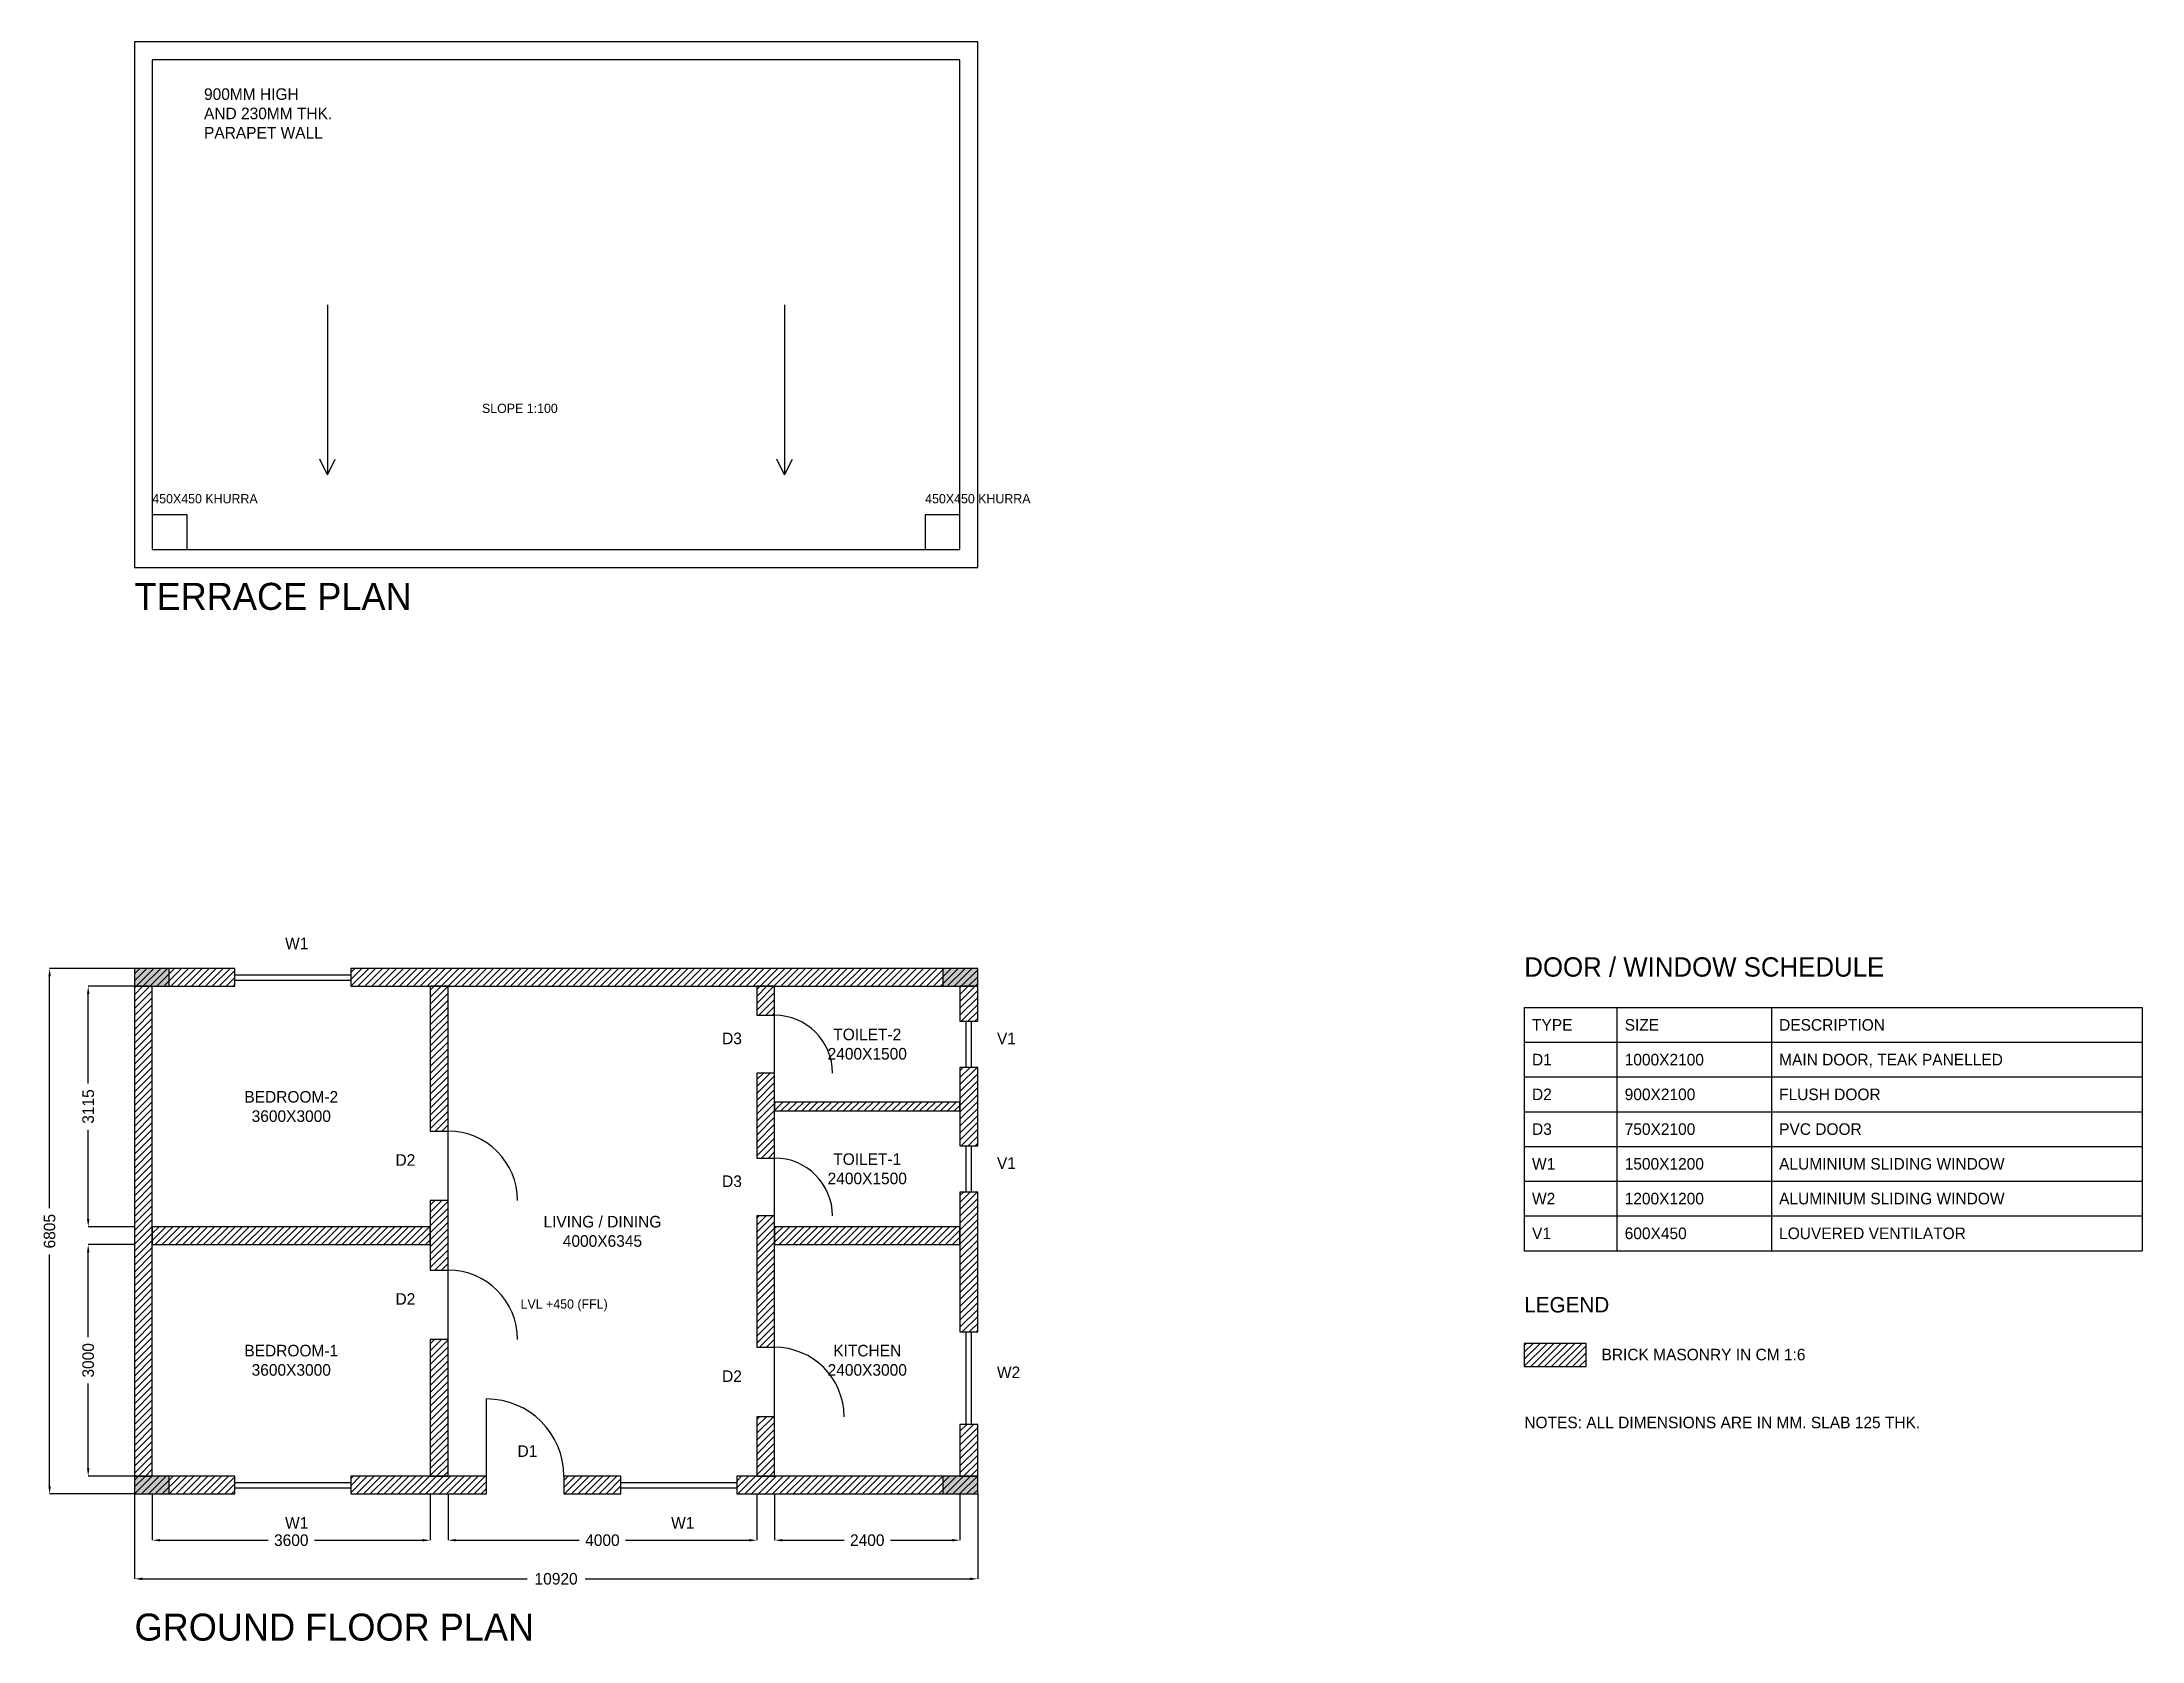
# Model space of a CAD drawing. Header units: millimetres. Extents: x -1198 to 26000, y -1905 to 18805.
import ezdxf

# ---------------------------------------------------------------- set-up
doc = ezdxf.new("R2010")
doc.units = ezdxf.units.MM
for name, color, linetype in [('A-COLUMN', 5, 'Continuous'), ('A-DIM', 3, 'Continuous'), ('A-DOOR', 3, 'Continuous'), ('A-DW TAG', 6, 'Continuous'), ('A-HATCH WALL', 8, 'Continuous'), ('A-TEXT', 7, 'Continuous'), ('A-TEXT DETAIL', 2, 'Continuous'), ('A-WALL', 1, 'Continuous'), ('A-WALL 115', 1, 'Continuous'), ('A-WALL PARAPET', 1, 'Continuous'), ('A-WINDOW', 4, 'Continuous')]:
    doc.layers.add(name, color=color, linetype=linetype)
doc.dimstyles.get("Standard").update_dxf_attribs({"dimtxt": 150, "dimasz": 100, "dimexe": 1.25, "dimexo": 0.625, "dimtad": 1, "dimcen": 2.5, "dimazin": 3, "dimtfac": 1, "dimtmove": 0, "dimatfit": 3})

# ---------------------------------------------------------------- blocks, each defined once
blk = doc.blocks.new('DOOR1000')
blk.add_line((0, 0), (0, 1000))
blk.add_arc((0, 0), 1000, 0, 90)
blk = doc.blocks.new('DOOR900')
blk.add_line((0, 0), (0, 900))
blk.add_arc((0, 0), 900, 0, 90)
blk = doc.blocks.new('DOOR750')
blk.add_line((0, 0), (0, 750))
blk.add_arc((0, 0), 750, 0, 90)
blk = doc.blocks.new('_CLOSEDFILLED')
at = {"color": 0, "linetype": 'BYBLOCK'}
blk.add_solid([(-1, 0.16), (0, 0), (-1, -0.16)], dxfattribs=at)
blk = doc.blocks.new('*D1')
for p, q in [((0, 0), (0, -1100)), ((10920, 0), (10920, -1100)), ((100, -1100), (5085, -1100)), ((5835, -1100), (10820, -1100))]:
    blk.add_line(p, q)
at = {"layer": 'Defpoints'}
for p in [(0, 0), (10920, 0), (0, -1100)]:
    blk.add_point(p, dxfattribs=at)
at = {"layer": 'A-DIM', "xscale": 100, "yscale": 100, "rotation": 180}
blk.add_blockref('_CLOSEDFILLED', (0, -1100), dxfattribs=at)
at = {"layer": 'A-DIM', "xscale": 100, "yscale": 100}
blk.add_blockref('_CLOSEDFILLED', (10920, -1100), dxfattribs=at)
at = {"layer": 'A-DIM', "insert": (5460, -1100), "char_height": 150, "attachment_point": 5}
blk.add_mtext('10920', dxfattribs=at)
blk = doc.blocks.new('*D2')
for p, q in [((230, 0), (230, -600)), ((3830, 0), (3830, -600)), ((330, -600), (1730, -600)), ((2330, -600), (3730, -600))]:
    blk.add_line(p, q)
at = {"layer": 'Defpoints'}
for p in [(230, 0), (3830, 0), (230, -600)]:
    blk.add_point(p, dxfattribs=at)
at = {"layer": 'A-DIM', "xscale": 100, "yscale": 100, "rotation": 180}
blk.add_blockref('_CLOSEDFILLED', (230, -600), dxfattribs=at)
at = {"layer": 'A-DIM', "xscale": 100, "yscale": 100}
blk.add_blockref('_CLOSEDFILLED', (3830, -600), dxfattribs=at)
at = {"layer": 'A-DIM', "insert": (2030, -600), "char_height": 150, "attachment_point": 5}
blk.add_mtext('3600', dxfattribs=at)
blk = doc.blocks.new('*D3')
for p, q in [((4060, 0), (4060, -600)), ((8060, 0), (8060, -600)), ((4160, -600), (5760, -600)), ((6360, -600), (7960, -600))]:
    blk.add_line(p, q)
at = {"layer": 'Defpoints'}
for p in [(4060, 0), (8060, 0), (4060, -600)]:
    blk.add_point(p, dxfattribs=at)
at = {"layer": 'A-DIM', "xscale": 100, "yscale": 100, "rotation": 180}
blk.add_blockref('_CLOSEDFILLED', (4060, -600), dxfattribs=at)
at = {"layer": 'A-DIM', "xscale": 100, "yscale": 100}
blk.add_blockref('_CLOSEDFILLED', (8060, -600), dxfattribs=at)
at = {"layer": 'A-DIM', "insert": (6060, -600), "char_height": 150, "attachment_point": 5}
blk.add_mtext('4000', dxfattribs=at)
blk = doc.blocks.new('*D4')
for p, q in [((8290, 0), (8290, -600)), ((10690, 0), (10690, -600)), ((8390, -600), (9190, -600)), ((9790, -600), (10590, -600))]:
    blk.add_line(p, q)
at = {"layer": 'Defpoints'}
for p in [(8290, 0), (10690, 0), (8290, -600)]:
    blk.add_point(p, dxfattribs=at)
at = {"layer": 'A-DIM', "xscale": 100, "yscale": 100, "rotation": 180}
blk.add_blockref('_CLOSEDFILLED', (8290, -600), dxfattribs=at)
at = {"layer": 'A-DIM', "xscale": 100, "yscale": 100}
blk.add_blockref('_CLOSEDFILLED', (10690, -600), dxfattribs=at)
at = {"layer": 'A-DIM', "insert": (9490, -600), "char_height": 150, "attachment_point": 5}
blk.add_mtext('2400', dxfattribs=at)
blk = doc.blocks.new('*D5')
for p, q in [((0, 6805), (-1100, 6805)), ((-1100, 3702.5), (-1100, 6705)), ((-1100, 100), (-1100, 3102.5)), ((0, 0), (-1100, 0))]:
    blk.add_line(p, q)
at = {"layer": 'Defpoints'}
for p in [(0, 6805), (-1100, 0), (0, 0)]:
    blk.add_point(p, dxfattribs=at)
at = {"layer": 'A-DIM', "xscale": 100, "yscale": 100}
for p, rotation in [((-1100, 6805), 90), ((-1100, 0), 270)]:
    blk.add_blockref('_CLOSEDFILLED', p, dxfattribs=dict(at, rotation=rotation))
at = {"layer": 'A-DIM', "insert": (-1100, 3402.5), "char_height": 150, "attachment_point": 5, "rotation": 90}
blk.add_mtext('6805', dxfattribs=at)
blk = doc.blocks.new('*D6')
for p, q in [((0, 3230), (-600, 3230)), ((-600, 2030), (-600, 3130)), ((-600, 330), (-600, 1430)), ((0, 230), (-600, 230))]:
    blk.add_line(p, q)
at = {"layer": 'Defpoints'}
for p in [(0, 3230), (-600, 230), (0, 230)]:
    blk.add_point(p, dxfattribs=at)
at = {"layer": 'A-DIM', "xscale": 100, "yscale": 100}
for p, rotation in [((-600, 3230), 90), ((-600, 230), 270)]:
    blk.add_blockref('_CLOSEDFILLED', p, dxfattribs=dict(at, rotation=rotation))
at = {"layer": 'A-DIM', "insert": (-600, 1730), "char_height": 150, "attachment_point": 5, "rotation": 90}
blk.add_mtext('3000', dxfattribs=at)
blk = doc.blocks.new('*D7')
for p, q in [((0, 6575), (-600, 6575)), ((-600, 5317.5), (-600, 6475)), ((-600, 3560), (-600, 4717.5)), ((0, 3460), (-600, 3460))]:
    blk.add_line(p, q)
at = {"layer": 'Defpoints'}
for p in [(0, 6575), (-600, 3460), (0, 3460)]:
    blk.add_point(p, dxfattribs=at)
at = {"layer": 'A-DIM', "xscale": 100, "yscale": 100}
for p, rotation in [((-600, 6575), 90), ((-600, 3460), 270)]:
    blk.add_blockref('_CLOSEDFILLED', p, dxfattribs=dict(at, rotation=rotation))
at = {"layer": 'A-DIM', "insert": (-600, 5017.5), "char_height": 150, "attachment_point": 5, "rotation": 90}
blk.add_mtext('3115', dxfattribs=at)

msp = doc.modelspace()

# ---------------------------------------------------------------- hatches: boundary and pattern name
at = {"layer": 'A-COLUMN'}
for points in [[(0, 6575), (450, 6575), (450, 6805), (0, 6805)], [(10470, 6575), (10920, 6575), (10920, 6805), (10470, 6805)], [(0, 0), (450, 0), (450, 230), (0, 230)], [(10470, 0), (10920, 0), (10920, 230), (10470, 230)]]:
    msp.add_hatch(color=8, dxfattribs=at).paths.add_polyline_path(points)
at = {"layer": 'A-HATCH WALL'}
h = msp.add_hatch(dxfattribs=at)
h.set_pattern_fill('ANSI31', scale=20)
h.paths.add_polyline_path([(0, 6575), (1300, 6575), (1300, 6805), (0, 6805)])
h = msp.add_hatch(dxfattribs=at)
h.set_pattern_fill('ANSI31', scale=20)
h.paths.add_polyline_path([(2800, 6575), (10920, 6575), (10920, 6805), (2800, 6805)])
h = msp.add_hatch(dxfattribs=at)
h.set_pattern_fill('ANSI31', scale=20)
h.paths.add_polyline_path([(0, 230), (230, 230), (230, 6575), (0, 6575)])
h = msp.add_hatch(dxfattribs=at)
h.set_pattern_fill('ANSI31', scale=20)
h.paths.add_polyline_path([(3830, 4700), (4060, 4700), (4060, 6575), (3830, 6575)])
h = msp.add_hatch(dxfattribs=at)
h.set_pattern_fill('ANSI31', scale=20)
h.paths.add_polyline_path([(8060, 6200), (8290, 6200), (8290, 6575), (8060, 6575)])
h = msp.add_hatch(dxfattribs=at)
h.set_pattern_fill('ANSI31', scale=20)
h.paths.add_polyline_path([(10690, 6125), (10920, 6125), (10920, 6575), (10690, 6575)])
h = msp.add_hatch(dxfattribs=at)
h.set_pattern_fill('ANSI31', scale=20)
h.paths.add_polyline_path([(8060, 4350), (8290, 4350), (8290, 5450), (8060, 5450)])
h = msp.add_hatch(dxfattribs=at)
h.set_pattern_fill('ANSI31', scale=20)
h.paths.add_polyline_path([(10690, 4510), (10920, 4510), (10920, 5525), (10690, 5525)])
h = msp.add_hatch(dxfattribs=at)
h.set_pattern_fill('ANSI31', scale=20)
h.paths.add_polyline_path([(8290, 4960), (10690, 4960), (10690, 5075), (8290, 5075)])
h = msp.add_hatch(dxfattribs=at)
h.set_pattern_fill('ANSI31', scale=20)
h.paths.add_polyline_path([(10690, 2100), (10920, 2100), (10920, 3910), (10690, 3910)])
h = msp.add_hatch(dxfattribs=at)
h.set_pattern_fill('ANSI31', scale=20)
h.paths.add_polyline_path([(3830, 2900), (4060, 2900), (4060, 3800), (3830, 3800)])
h = msp.add_hatch(dxfattribs=at)
h.set_pattern_fill('ANSI31', scale=20)
h.paths.add_polyline_path([(8060, 1900), (8290, 1900), (8290, 3600), (8060, 3600)])
h = msp.add_hatch(dxfattribs=at)
h.set_pattern_fill('ANSI31', scale=20)
h.paths.add_polyline_path([(230, 3230), (3830, 3230), (3830, 3460), (230, 3460)])
h = msp.add_hatch(dxfattribs=at)
h.set_pattern_fill('ANSI31', scale=20)
h.paths.add_polyline_path([(8290, 3230), (10690, 3230), (10690, 3460), (8290, 3460)])
h = msp.add_hatch(dxfattribs=at)
h.set_pattern_fill('ANSI31', scale=20)
h.paths.add_polyline_path([(3830, 230), (4060, 230), (4060, 2000), (3830, 2000)])
h = msp.add_hatch(dxfattribs=at)
h.set_pattern_fill('ANSI31', scale=20)
h.paths.add_polyline_path([(18000, 1650), (18800, 1650), (18800, 1950), (18000, 1950)])
h = msp.add_hatch(dxfattribs=at)
h.set_pattern_fill('ANSI31', scale=20)
h.paths.add_polyline_path([(8060, 230), (8290, 230), (8290, 1000), (8060, 1000)])
h = msp.add_hatch(dxfattribs=at)
h.set_pattern_fill('ANSI31', scale=20)
h.paths.add_polyline_path([(10690, 230), (10920, 230), (10920, 900), (10690, 900)])
h = msp.add_hatch(dxfattribs=at)
h.set_pattern_fill('ANSI31', scale=20)
h.paths.add_polyline_path([(0, 0), (1300, 0), (1300, 230), (0, 230)])
h = msp.add_hatch(dxfattribs=at)
h.set_pattern_fill('ANSI31', scale=20)
h.paths.add_polyline_path([(2800, 0), (4560, 0), (4560, 230), (2800, 230)])
h = msp.add_hatch(dxfattribs=at)
h.set_pattern_fill('ANSI31', scale=20)
h.paths.add_polyline_path([(5560, 0), (6300, 0), (6300, 230), (5560, 230)])
h = msp.add_hatch(dxfattribs=at)
h.set_pattern_fill('ANSI31', scale=20)
h.paths.add_polyline_path([(7800, 0), (10920, 0), (10920, 230), (7800, 230)])

# ---------------------------------------------------------------- linework, layer by layer
at = {"layer": 'A-COLUMN'}
for points in [[(0, 6575), (450, 6575), (450, 6805), (0, 6805)], [(10470, 6575), (10920, 6575), (10920, 6805), (10470, 6805)], [(0, 0), (450, 0), (450, 230), (0, 230)], [(10470, 0), (10920, 0), (10920, 230), (10470, 230)]]:
    msp.add_lwpolyline(points, close=True, dxfattribs=at)
at = {"layer": 'A-TEXT'}
for p, q in [((2500, 15400), (2500, 13200)), ((8420, 15400), (8420, 13200)), ((2500, 13200), (2400, 13400)), ((2500, 13200), (2600, 13400)), ((8420, 13200), (8320, 13400)), ((8420, 13200), (8520, 13400)), ((18000, 6300), (26000, 6300)), ((18000, 6300), (18000, 3150)), ((19200, 6300), (19200, 3150)), ((21200, 6300), (21200, 3150)), ((26000, 6300), (26000, 3150)), ((18000, 5850), (26000, 5850)), ((18000, 5400), (26000, 5400)), ((18000, 4950), (26000, 4950)), ((18000, 4500), (26000, 4500)), ((18000, 4050), (26000, 4050)), ((18000, 3600), (26000, 3600)), ((18000, 3150), (26000, 3150))]:
    msp.add_line(p, q, dxfattribs=at)
for points in [[(230, 12230), (680, 12230), (680, 12680), (230, 12680)], [(10240, 12230), (10690, 12230), (10690, 12680), (10240, 12680)], [(18000, 1650), (18800, 1650), (18800, 1950), (18000, 1950)]]:
    msp.add_lwpolyline(points, close=True, dxfattribs=at)
at = {"layer": 'A-WALL'}
for points in [[(0, 6575), (1300, 6575), (1300, 6805), (0, 6805)], [(2800, 6575), (10920, 6575), (10920, 6805), (2800, 6805)], [(0, 230), (230, 230), (230, 6575), (0, 6575)], [(3830, 4700), (4060, 4700), (4060, 6575), (3830, 6575)], [(8060, 6200), (8290, 6200), (8290, 6575), (8060, 6575)], [(10690, 6125), (10920, 6125), (10920, 6575), (10690, 6575)], [(8060, 4350), (8290, 4350), (8290, 5450), (8060, 5450)], [(10690, 4510), (10920, 4510), (10920, 5525), (10690, 5525)], [(10690, 2100), (10920, 2100), (10920, 3910), (10690, 3910)], [(3830, 2900), (4060, 2900), (4060, 3800), (3830, 3800)], [(8060, 1900), (8290, 1900), (8290, 3600), (8060, 3600)], [(230, 3230), (3830, 3230), (3830, 3460), (230, 3460)], [(8290, 3230), (10690, 3230), (10690, 3460), (8290, 3460)], [(3830, 230), (4060, 230), (4060, 2000), (3830, 2000)], [(8060, 230), (8290, 230), (8290, 1000), (8060, 1000)], [(10690, 230), (10920, 230), (10920, 900), (10690, 900)], [(0, 0), (1300, 0), (1300, 230), (0, 230)], [(2800, 0), (4560, 0), (4560, 230), (2800, 230)], [(5560, 0), (6300, 0), (6300, 230), (5560, 230)], [(7800, 0), (10920, 0), (10920, 230), (7800, 230)]]:
    msp.add_lwpolyline(points, close=True, dxfattribs=at)
at = {"layer": 'A-WALL 115'}
msp.add_lwpolyline([(8290, 4960), (10690, 4960), (10690, 5075), (8290, 5075)], close=True, dxfattribs=at)
at = {"layer": 'A-WALL PARAPET'}
for points in [[(0, 12000), (10920, 12000), (10920, 18805), (0, 18805)], [(230, 12230), (10690, 12230), (10690, 18575), (230, 18575)]]:
    msp.add_lwpolyline(points, close=True, dxfattribs=at)
at = {"layer": 'A-WINDOW'}
for p, q in [((1300, 6725), (2800, 6725)), ((1300, 6655), (2800, 6655)), ((10770, 5525), (10770, 6125)), ((10840, 5525), (10840, 6125)), ((10770, 3910), (10770, 4510)), ((10840, 3910), (10840, 4510)), ((10770, 900), (10770, 2100)), ((10840, 900), (10840, 2100)), ((1300, 150), (2800, 150)), ((1300, 80), (2800, 80)), ((6300, 150), (7800, 150)), ((6300, 80), (7800, 80))]:
    msp.add_line(p, q, dxfattribs=at)

# ---------------------------------------------------------------- block references
at = {"layer": 'A-DOOR'}
for name, p in [('DOOR750', (8290, 5450)), ('DOOR900', (4060, 3800)), ('DOOR750', (8290, 3600)), ('DOOR900', (4060, 2000)), ('DOOR900', (8290, 1000)), ('DOOR1000', (4560, 230))]:
    msp.add_blockref(name, p, dxfattribs=at)

# ---------------------------------------------------------------- texts
at = {"layer": 'A-DW TAG'}
for s, p in [('W1', (1950, 7055)), ('D3', (7610, 5825)), ('V1', (11170, 5825)), ('D2', (3380, 4250)), ('V1', (11170, 4210)), ('D3', (7610, 3975)), ('D2', (3380, 2450)), ('W2', (11170, 1500)), ('D2', (7610, 1450)), ('D1', (4960, 480)), ('W1', (1950, -450)), ('W1', (6950, -450))]:
    msp.add_text(s, height=150, dxfattribs=at).set_placement(p)
at = {"layer": 'A-TEXT'}
for s, height, p in [('SLOPE 1:100', 120, (4500, 14000)), ('450X450 KHURRA', 120, (230, 12830)), ('450X450 KHURRA', 120, (10240, 12830)), ('TERRACE PLAN', 350, (0, 11450)), ('DOOR / WINDOW SCHEDULE', 250, (18000, 6700)), ('TYPE', 150, (18100, 6000)), ('SIZE', 150, (19300, 6000)), ('DESCRIPTION', 150, (21300, 6000)), ('D1', 150, (18100, 5550)), ('1000X2100', 150, (19300, 5550)), ('MAIN DOOR, TEAK PANELLED', 150, (21300, 5550)), ('D2', 150, (18100, 5100)), ('900X2100', 150, (19300, 5100)), ('FLUSH DOOR', 150, (21300, 5100)), ('D3', 150, (18100, 4650)), ('750X2100', 150, (19300, 4650)), ('PVC DOOR', 150, (21300, 4650)), ('1500X1200', 150, (19300, 4200)), ('ALUMINIUM SLIDING WINDOW', 150, (21300, 4200)), ('W1', 150, (18100, 4200)), ('W2', 150, (18100, 3750)), ('1200X1200', 150, (19300, 3750)), ('ALUMINIUM SLIDING WINDOW', 150, (21300, 3750)), ('V1', 150, (18100, 3300)), ('600X450', 150, (19300, 3300)), ('LOUVERED VENTILATOR', 150, (21300, 3300)), ('LVL +450 (FFL)', 120, (5000, 2400)), ('LEGEND', 200, (18000, 2350)), ('BRICK MASONRY IN CM 1:6', 150, (19000, 1730)), ('NOTES: ALL DIMENSIONS ARE IN MM. SLAB 125 THK.', 150, (18000, 850)), ('GROUND FLOOR PLAN', 350, (0, -1900))]:
    msp.add_text(s, height=height, dxfattribs=at).set_placement(p)
at = {"layer": 'A-TEXT', "insert": (900, 18205), "char_height": 150, "attachment_point": 1}
msp.add_mtext('900MM HIGH\\PAND 230MM THK.\\PPARAPET WALL', dxfattribs=at)
at = {"layer": 'A-TEXT DETAIL', "char_height": 150, "attachment_point": 5}
for s, insert in [('TOILET-2\\P2400X1500', (9490, 5825)), ('BEDROOM-2\\P3600X3000', (2030, 5017)), ('TOILET-1\\P2400X1500', (9490, 4210)), ('LIVING / DINING\\P4000X6345', (6060, 3400)), ('BEDROOM-1\\P3600X3000', (2030, 1730)), ('KITCHEN\\P2400X3000', (9490, 1730))]:
    msp.add_mtext(s, dxfattribs=dict(at, insert=insert))

# ---------------------------------------------------------------- dimensions: what is measured, and where the dimension line sits
at = {"layer": 'A-DIM'}
for base, p1, p2, picture, middle in [((-1100, 0), (0, 0), (0, 6805), '*D5', (-1100, 3402.5)), ((-600, 3460), (0, 3460), (0, 6575), '*D7', (-600, 5017.5)), ((-600, 230), (0, 230), (0, 3230), '*D6', (-600, 1730))]:
    dim = msp.add_linear_dim(base=base, p1=p1, p2=p2, angle=90, dimstyle='Standard', dxfattribs=at)
    dim.commit()
    dim.dimension.update_dxf_attribs({"geometry": picture, "text_midpoint": middle})
for base, p1, p2, picture, middle in [((0, -1100), (0, 0), (10920, 0), '*D1', (5460, -1100)), ((230, -600), (230, 0), (3830, 0), '*D2', (2030, -600)), ((4060, -600), (4060, 0), (8060, 0), '*D3', (6060, -600)), ((8290, -600), (8290, 0), (10690, 0), '*D4', (9490, -600))]:
    dim = msp.add_linear_dim(base=base, p1=p1, p2=p2, dimstyle='Standard', dxfattribs=at)
    dim.commit()
    dim.dimension.update_dxf_attribs({"geometry": picture, "text_midpoint": middle})

doc.saveas('drawing.dxf')
